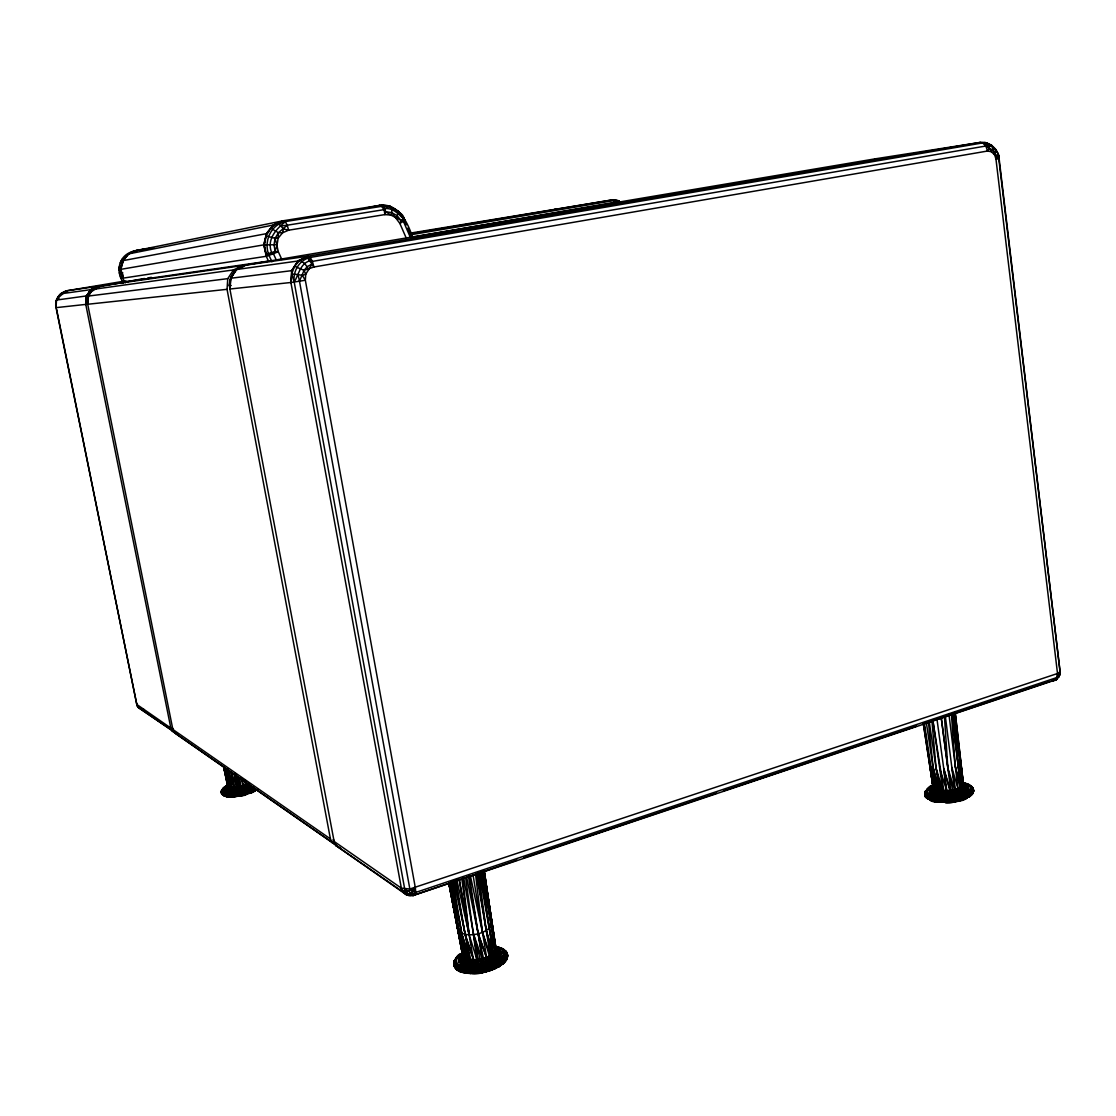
<?xml version="1.0" encoding="UTF-8"?>
<svg xmlns="http://www.w3.org/2000/svg" width="1116" height="1116" viewBox="0 0 1116 1116"><rect width="100%" height="100%" fill="white"/><g stroke="black" fill="none" stroke-linecap="round" stroke-linejoin="round"><path stroke-width="1.5" d="M931.818 774.337C933.367 773.374 934.706 798.121 929.196 790.491L933.576 786.613M926.42 790.798C926.88 786.864 937.175 781.814 926.475 790.463L926.42 792.374C938.193 801.246 958.644 799.014 970.069 789.835L972.496 791.105L973.013 793.002L968.744 796.74L971.98 794.508L973.696 790.881L972.078 788.161L970.753 789.919C959.676 797.842 943.997 798.958 931.009 795.345C925.889 798.414 932.683 803.157 936.673 801.679C931.707 800.646 922.946 798.624 925.024 791.663L927.145 790.351C929.419 788.105 931.902 784.45 929.391 788.761M455.956 960.36C455.063 954.333 466.893 950.009 455.635 959.69L455.551 962.257C466.293 973.25 485.781 967.279 497.875 960.806L500.345 963.359L500.247 965.954C494.541 968.73 470.785 979.318 468.957 970.181C469.445 964.517 478.122 969.065 481.707 966.609C490.133 964.196 502.27 962.578 505.004 952.897L503.065 948.823L495.211 946.773M969.051 784.618L967.851 784.59C960.402 782.525 969.971 783.041 970.502 786.473L972.831 788.873L973.501 791.495L971.855 786.585L962.564 782.86M125.285 282.85C119.286 273.825 119.189 260.753 128.591 253.904L273.42 225.014L277.814 222.754L381.546 206.362L382.272 205.204L390.628 206.404L391.953 209.585L391.744 212.598L399.863 223.437L405.108 220.298C399.263 215.151 393.962 207.729 384.867 208.566L383.513 209.724L287.231 225.209L278.428 232.742C278.107 239.814 277.326 247.794 273.448 253.778L266.278 256.289L123.011 278.149C116.985 267.296 124.253 252.356 136.654 250.528L283.464 220.717L379.482 205.4C398.328 202.512 408.107 222.991 412.711 237.82M966.847 798.121C962.494 797.8 943.006 809.016 944.387 798.679C945.001 794.592 935.738 797.452 938.877 801.651C942.322 802.404 975.105 803.157 964.88 793.49M483.842 870.187L496.09 949.06L493.467 954.85C484.888 959.899 471.315 964.182 462.931 957.123L448.925 883.872M455.202 880.831L469.738 959.383L468.887 964.866L467.702 966.275L465.498 965.898M930.033 800.102C948.405 805.208 923.127 799.195 924.955 795.638L925.024 791.663L928.554 788.468M925.778 796.671L927.201 798.526L925.29 796.21L924.843 792.276L924.969 793.727C937.858 804.12 960.039 801.33 972.845 791.704L973.529 789.584M925.387 791.146L924.969 793.727M972.692 788.51L972.022 790.574C959.76 799.991 940.704 801.26 926.74 795.01L925.875 790.728M453.863 965.424L456.625 969.609L462.666 971.938C457.239 972.078 452.357 966.554 454.1 961.183L456.653 957.249L460.601 954.459L455.844 958.253M503.065 948.823L506.092 951.348L507.431 954.529C498.699 970.892 467.548 977.63 454.003 963.945L454.463 960.555M453.961 962.62L454.505 966.735L454.1 961.183L459.374 954.836L462.708 952.729M457.937 956.872L454.979 960.053L454.896 962.69L459.011 967.53C474.705 971.38 498.545 969.218 506.455 953.413L505.534 950.888L503.4 950.623L498.113 947.107L495.03 946.842M463.14 952.576L456.179 957.681L453.933 961.894L453.835 964.684L455.426 967.14L463.224 970.404L464.675 972.971L479.141 972.817M382.272 205.204L383.653 206.293L384.867 214.593L390.851 215.053L403.476 221.526L410.409 237.485M125.968 280.855L67.602 290.648C59.859 291.974 54.154 299.897 56.051 307.653L136.78 704.419L138.384 707.558L176.537 733.547L138.384 707.558L136.78 704.419L56.595 309.285M333.335 839.692L333.824 841.255L401.355 888.155L409.851 888.992L1057.229 673.604L1058.931 676.84L1054.927 680.397L1051.9 680.83L1056.531 679.574L1059.837 674.957L1059.991 670.911L999.127 158.653C998.429 149.167 989.599 141.09 979.974 142.457L308.058 256.192L297.986 261.018L291.695 270.658L290.899 282.488L401.355 888.155L403.587 892.786L407.856 895.297L336.865 846.221L334.591 843.919L333.335 839.692L335.916 845.523L405.973 894.488L409.195 895.757L412.794 895.604L1056.531 679.574L1057.828 676.17L995.988 159.309L992.124 145.54L987.632 143.769L990.115 146.182M136.78 704.419L170.832 728.078L172.296 730.715L175.728 733.31L172.534 731.412L170.832 728.078L85.779 304.473L86.281 296.326L90.787 289.658L94.372 287.663L144.466 278.484M222.837 793.183L222.265 794.341L226.45 796.21C224.525 796.029 221.247 795.094 221.917 792.569M254.839 790.895C243.93 794.383 256.889 793.099 254.866 788.956C246.008 790.016 233.3 796.517 222.809 792.569L222.14 789.668L225.097 787.715M252.035 787.115L249.245 784.994L237.345 788.524L229.505 788.524L227.678 786.348L223.786 767.459L225.697 768.798L229.477 786.92L228.906 790.058L226.632 791.397L224.79 789.165L228.208 786.041C215.918 796.322 249.579 789.975 252.69 786.752C244.432 790.198 233.16 794.759 224.804 790.058C234.792 780.991 218.722 787.031 221.847 793.992M56.511 300.051L86.895 295.88L88.485 296.2L87.69 304.194L56.051 307.653L56.511 300.051L60.752 293.815L66.025 291.095L67.016 291.736L67.602 290.648L98.069 286.282L99.184 287.203L94.372 287.663L89.838 291.039L86.895 295.88L85.918 301.529L87.69 304.194L172.854 729.473L174.57 732.835L336.46 845.468L174.57 732.835M85.779 304.473L86.281 296.326L90.787 289.658L98.069 286.282M242.73 265.552L99.882 286.017L92.572 289.421L88.052 296.103L87.55 304.277L227.05 289.323L227.748 278.651L233.495 269.933L242.73 265.552L874.958 158.877L979.974 142.457L986.098 143.504M234.318 272.555L234.388 271.453L240.149 267.031L245.855 265.106L308.058 256.192L310.234 257.433L312.382 261.395L313.931 267.003L304.04 270.365L294.526 266.278L291.708 274.006L290.899 282.488L230.091 289.002C227.636 280.786 232.588 271.118 240.149 267.031L243.079 266.808M1054.927 680.397L1056.894 677.761L1057.229 673.604L1060.2 672.85L998.792 158.793L991.315 151.692L987.297 143.42L985.233 142.485L310.234 257.433L306.858 256.708L297.986 261.018L236.578 269.514L230.607 277.814L230.091 289.002L229.324 285.236L230.803 278.261L236.578 269.514L245.855 265.106M476.923 966.303L469.501 968.046L475.625 967.446L476.072 973.194L482.74 972.468L494.193 968.814L504.069 963.094L504.279 960.43L502.088 958.323L497.875 960.806L503.553 955.505L504.153 950.511L501.795 948.544L497.555 947.317M225.823 774.727L224.093 766.497L227.971 785.371L223.019 788.482L222.544 790.7L223.605 791.76C237.359 794.662 221.582 789.152 225.251 795.931C225.795 799 265.259 792.193 233.132 796.657C213.588 793.643 253.89 789.5 254.281 788.008M929.349 792.221C940.23 800.172 956.914 796.629 967.725 790.072L967.544 786.222L962.257 784.353L967.544 786.222L968.423 788.733L967.321 790.519L964.545 789.472L962.759 787.031L954.891 712.064M452.106 882.393L466.502 958.686L465.735 963.108L463.531 965.368L462.652 965.047M997.313 155.375L998.583 155.961L995.988 159.309C1004.149 158.639 993.561 145.596 988.804 145.512L312.382 261.395L311.978 264.199L307.444 266.473L304.04 270.365L305.728 274.285L305.338 280.214L415.333 887.736L414.831 895.102L412.794 895.604L517.001 860.143M455.426 967.14L463.293 969.595L463.224 970.404L458.662 969.846L455.454 967.893L455.914 965.647L457.727 964.182L461.661 966.33L469.822 967.614L464.228 967.516L463.489 968.814L463.293 969.595L468.943 970.99M153.576 247.891C142.722 249.998 126.722 248.826 121.072 261.005C117.361 268.119 119.384 276.601 123.374 283.143M119.3 266.654L119.119 270.658M226.45 786.236L221.526 790.533C221.191 800.158 236.257 796.168 241.991 795.429M968.59 785.022L971.394 787.966L970.069 789.835L970.613 786.124L972.078 788.161L971.422 790.184C959.286 799.084 938.151 802.111 925.82 792.695L926.74 798.093M266.278 256.289L264.562 245.074L266.375 233.662L273.42 225.014L283.464 220.717L285.347 221.749L287.231 225.209L288.598 230.203L282.557 232.798L278.428 232.742L270.769 228.138L266.138 235.922L263.808 244.864L266.278 256.289L268.454 261.046M249.245 784.994L248.91 784.255L246.762 786.11L237.262 787.701L229.575 787.715L224.33 768.24L228.236 787.157L227.427 789.43L225.432 790.812M1051.9 680.83L1054.787 680.007L1056.852 677.872L1059.991 670.911L1059.572 675.152L1058.247 674.999M458.564 960.792L460.503 963.875L461.494 963.387L463.712 960.834L464.144 957.556L449.901 883.035M932.502 800.646L930.535 800.353L945.308 802.306L934.092 801.302L933.408 798.414L934.748 796.433L930.451 795.61L927.215 792.5L927.145 790.351M137.519 706.47L136.822 703.568L137.519 706.47L141.537 709.134L138.384 707.558M225.111 788.524L227.148 787.464L227.971 785.371C231.793 789.807 243.093 785.831 248.715 783.488L243.581 786.334L237.136 786.92L234.527 773.709M464.2 972.789C499.773 971.952 447.823 977.658 460.587 965.926L457.03 964.517L456.374 959.509M450.864 881.905L463.07 956.454L462.345 959.23L459.122 962.438M458.843 961.908L458.662 959.62L461.536 958.198L462.694 954.292L462.931 957.123C473.672 962.243 487.887 959.049 496.355 950.985L484.218 871.568M946.912 796.461L943.717 768.436L952.101 796.001M233.439 274.034L230.803 278.47L229.882 288.932L334.591 843.919M278.428 232.742L275.122 238.322L273.992 244.864L275.206 251.477L278.261 251.63L281.86 259.526M226.018 786.306C217.955 789.933 230.008 794.006 223.605 791.76C219.015 800.046 252.076 792.96 255.076 790.016L236.969 794.843L236.983 792.081L225.725 792.5L228.571 792.541M459.011 967.53L455.914 965.647L454.365 963.275L454.979 960.053M229.784 791.928L231.626 788.008L227.79 769.077L234.123 787.212L233.16 791.928M365.839 208.092L379.482 205.4L389.414 206.181L398.663 211.552L396.18 218.206M933.171 781.605L932.892 787.924L929.196 790.491M221.526 790.533L222.502 794.201L221.526 793.56L222.977 795.136L229.938 796.671L226.032 796.419M506.218 954.822L506.706 952.632L507.682 955.98L505.939 958.281M273.42 225.014L266.375 233.662L263.808 244.864L266.264 254.309L269.054 255.48L271.941 261.8M122.927 274.578L123.011 278.149L120.988 269.319L122.983 260.642L128.591 253.904L136.654 250.528L153.492 247.822M270.769 228.138L277.814 222.754L283.464 228.878L282.557 232.798L278.316 238.001L275.122 238.322L266.138 235.922M172.534 731.412L172.827 728.511L170.832 728.078M503.609 963.513C506.259 961.476 510.43 954.11 505.004 952.897L503.553 955.505C516.485 957.5 487.329 973.752 504.069 963.094M66.025 291.095L57.99 297.902L59.134 298.949M501.642 954.682L501.475 951.808L497.499 948.781M506.413 960.165L507.654 955.24L505.534 950.888M463.293 969.595C478.192 970.767 500.052 969.148 507.027 953.915L506.497 951.934L507.682 955.98L506.566 954.124M250.765 792.932L251.226 791.174L249.677 788.831L253.471 787.422L249.831 788.761M934.008 785.636L933.06 786.069L933.213 788.342C941.527 794.132 954.417 792.095 962.759 787.031L963.359 783.711L955.17 712.496M227.873 786.138L226.813 788.538L227.427 789.43C235.03 791.83 243.525 789.11 250.793 786.696M458.843 959.007L462.568 954.682M379.482 205.4L383.653 206.293L385.759 211.747L384.867 214.593L288.598 230.203L283.464 228.878M236.969 794.843L237.666 796.294L233.091 796.726L232.393 793.183L241.377 791.286L242.186 795.415L246.776 794.229L245.701 790.17M401.355 888.155L403.532 891.991L405.889 892.13L415.333 887.736L415.696 892.437L414.831 895.102L412.99 895.004M970.041 795.638L972.008 792.792L971.38 794.759C964.266 800.981 954.096 801.972 945.015 802.446M966.679 784.464L972.664 787.589L972.496 791.105C959.844 800.465 937.831 803.213 924.787 794.355L926.406 795.61M134.213 252.258L134.59 251.1L135.873 251.77L136.654 250.528M239.689 268.426L240.149 267.031M406.126 237.82L399.863 223.437L401.146 220.675L397.115 215.723L391.744 212.598L390.851 215.053L385.759 211.747L381.546 206.362M308.058 256.192L297.986 261.018L291.695 270.658L291.708 274.006L298.084 274.634L299.479 281.204L409.851 888.992L415.403 891.126L414.05 895.325L408.038 894.335L404.731 889.145L294.192 282.041C298.949 274.369 300.162 263.236 310.36 260.614L312.382 261.395M290.899 282.488L299.479 281.204L304.04 270.365M121.421 266.347L123.178 261.618M56.051 307.653C55.13 302.576 56.818 296.786 61.24 293.396L61.31 294.261M414.943 893.763L410.479 893.023L408.888 891.391L409.851 888.992M930.814 793.769L933.255 792.248L934.315 788.58L924.327 723.391M403.587 892.786L404.731 889.145L408.888 891.391M495.239 948.642L497.359 950.916L497.624 952.771C490.733 962.815 472.152 966.763 462.345 959.23L463.6 954.431L461.536 958.198L461.703 960.151C471.929 968.032 491.347 963.917 498.531 953.427L498.252 951.488L494.751 947.749L496.09 949.06M120.291 262.818L122.049 259.289M237.052 791.551L237.136 786.92M241.907 793.936L228.083 794.829L222.461 793.657L221.331 792.5L222.614 789.375L227.776 785.427M485.46 964.74L498.099 959.049L501.795 954.068L497.624 952.771L496.076 949.953L481.763 872.796M496.355 950.985L493.467 954.85L495.351 957.681L498.099 959.049M504.167 953.775L505.004 952.897L504.223 952.938L504.153 950.511L504.181 951.237M492.295 924.955L484.177 870.466L492.295 924.955C485.348 934.427 467.73 938.138 458.076 931.19L449.343 884.067M489.101 970.934L487.706 965.159L481.777 967.028L482.74 972.482L488.696 970.794M953.692 713.417L958.072 765.13L962.759 787.031L963.861 785.162L962.745 782.776L966.414 783.948L963.289 783.334M464.228 954.431L461.843 956.663L460.88 960.932C471.622 969.232 492.03 964.908 499.563 953.873L499.27 951.836L494.904 948.823L496.62 948.474L499.689 949.897L496.746 949.856M506.273 956.761L507.431 954.529M933.52 795.052L935.585 793.337L936.422 789.57L926.252 722.052M955.115 711.743L963.401 784.715L960.904 788.37L964.112 792.011L967.321 790.519M958.002 795.708L955.854 796.503L960.639 795.01L961.42 795.694L961.978 800.046L956.496 801.372L955.631 796.21L950.232 797.298L950.874 802.125L944.847 802.237M460.503 963.875L467.702 966.275L472.765 966.54L473.84 961.839L459.164 879.255L469.139 934.636L476.825 959.383L478.108 960.36C484.93 961.225 493.607 958.365 496.885 951.948L494.751 947.749M298.084 274.634L302.241 275.345L305.728 274.285L311.978 264.199L306.858 256.708M89.168 295.07L91.233 291.681L97.943 287.635M994.426 154.719L996.393 150.995L996.058 149.753L990.408 144.759M968.423 788.733L965.493 787.938L963.861 785.162L964.698 787.296C957.04 794.857 941.527 796.099 932.599 790.156L933.436 787.296L931.986 790.923C941.304 797.145 957.514 795.847 965.493 787.938L962.634 783.948L968.353 787.436L966.289 791.397L958.226 794.815L943.09 796.489L931.386 794.118L931.721 793.448L929.182 791.802L933.59 787.045L932.795 787.017M951.446 714.714L955.282 766.343L960.904 788.37L961.741 786.752L958.072 765.13L959.983 763.804L964.057 786.515C956.649 793.825 941.653 795.024 933.018 789.277L933.088 787.017M503.888 962.118L506.901 958.142M972.008 792.792L971.38 794.759L968.744 796.74M222.795 788.928L221.359 793.044L221.4 791.063L223.8 787.882M933.827 786.515L931.079 789.988L931.218 791.537C940.997 798.08 958.044 796.726 966.414 788.398L966.177 786.85L964.489 785.887M1058.931 676.84L415.696 892.437M618.264 202.554L615.906 202.191L412.808 237.192M941.848 796.447L942.867 790.616L932.753 719.597L943.829 790.658L951.083 792.248M228.11 784.339L226.52 778.019M463.21 955.324L459.931 957.151M506.929 958.867L502.367 963.805M997.327 156.798L992.877 149.949L989.543 148.484L987.465 151.037L313.931 267.003L311.978 264.199M461.787 955.296L457.672 957.207L454.365 963.275M247.571 784.032L246.483 785.343L248.91 788.524M401.146 220.675C410.311 216.099 391.883 208.594 389.414 206.181L385.996 206.851M294.526 266.278L299.827 260.237L304.654 263.474L308.881 269.444M992.877 149.949L991.315 151.692L987.465 151.037L986.042 146.391L983.294 143.253L979.974 142.457M224.302 787.77L223.144 789.221M926.74 795.01L928.4 793.908M276.322 260.098L273.448 253.778L271.69 252.69C266.431 239.703 275.959 229.143 285.347 221.749C270.449 224.665 263.376 242.074 269.054 255.48M222.14 789.668L221.693 791.453L222.809 792.569M227.58 786.836L228.738 785.692M251.421 786.989L241 790.03L230.775 791.035L226.227 789.096L228.348 786.264L225.376 788.175L224.734 789.779M969.888 796.531L972.817 793.615L973.696 790.881L972.831 788.873M463.433 954.668L460.936 957.026L459.918 961.532C471.217 970.278 492.742 965.731 500.679 954.096L500.359 951.948L495.755 948.767M500.247 965.954L491.528 969.86M461.843 956.663L463.865 954.864M224.553 795.373L223.786 794.215M970.613 788.635L971.394 787.966M933.06 786.069L933.213 788.342L923.922 722.987M971.98 794.508L973.013 793.002C961.295 802.334 943.717 803.074 929.614 799.698M477.146 873.368L490.259 955.603L486.785 958.281L489.505 963.485L472.765 966.54M246.664 794.327L251.002 792.792M250.626 792.862L256.68 789.668M937.287 795.973L938.821 794.118L939.337 790.254L929.154 721.006M504.488 961.155C491.779 971.004 474.412 973.403 458.871 970.543L455.454 967.893L455.677 968.59C470.394 977.49 491.793 972.371 504.53 961.88C493.188 970.99 477.899 972.943 463.796 972.413M494.597 968.911L504.39 962.536M1059.572 675.152L1057.229 673.604L1059.809 672.264M470.115 973.543L470.826 973.25L464.675 972.971M473.058 875L486.562 957.193L482.544 959.537L480.131 958.909L478.108 960.36L478.359 966.135L481.205 965.689M943.717 768.436L949.772 790.393L950.916 791.244L957.988 788.607L951.795 767.334L955.505 789.361L954.766 790.56L957.054 795.094M926.587 789.584L933.687 785.58M235.378 773.555L240.289 786.348L246.762 786.11C241.405 789.5 233.941 790.672 227.859 788.719L227.273 787.868M872.419 160.467L875.279 159.03M250.472 792.918L257.629 789.207M954.152 713.096L962.55 786.082L954.766 790.56L950.776 790.281L950.916 791.244M459.108 955.352L461.396 953.999M969.399 790.63L970.753 789.919L968.088 791.718L970.32 793.197L972.845 791.704M246.762 786.11L244.013 787.729L240.61 787.938L238.712 778.089M496.341 960.262L494.304 961.42L490.914 957.765L482.461 932.209L470.464 876.172M963.527 799.321L970.334 796.196M254.099 791.286L257.308 789.542M925.82 792.695L927.103 792.207M962.871 794.285L961.029 795.276L968.716 791.872L966.763 792.555M227.148 791.551L239.075 791.23L247.989 787.966M964.949 792.262L954.626 795.596L939.491 796.266L929.921 793.03L929.963 789.165L932.139 788.398M460.294 954.264L463.321 952.687M500.01 962.634L504.279 960.43M225.362 786.822L228.641 785.162M225.181 787.226L228.501 785.552M490.538 964.224L487.971 965.521L498.447 961.029L495.853 961.936M233.37 796.754L229.561 796.796M967.405 797.577L966.038 798.554M939.742 802.264L941.751 802.223M134.59 251.1L128.27 254.141L123.764 260.042L123.541 259.344M498.866 958.421L504.306 955.561L501.391 958.184L502.088 958.323L493.188 961.964M67.602 290.648L60.752 293.815L90.787 289.658M465.191 972.943L467.311 972.971M248.91 784.255L246.483 785.343L245.687 781.256M249.691 785.678L244.069 787.868L240.61 787.938L241.14 790.826M241 790.03L250.207 786.25M254.615 788.454C244.739 792.625 233.188 796.14 222.572 793.099L221.442 791.955L222.461 793.657M236.885 794.285L246.636 792.151L254.866 788.956M251.226 791.174L255.02 789.486L251.086 790.63M255.006 790.491C245.785 794.676 235.392 797.187 225.251 795.931M253.471 787.422L236.899 792.332L241.196 791.328M253.89 787.659L241.488 791.858L225.041 793.35M930.172 786.808L934.148 785.092M929.795 787.129L933.841 785.371M929.391 788.133L932.167 786.933M496.843 967.558L499.396 966.456M946.884 791.607L950.776 790.281M962.759 787.031L964.057 786.515M933.59 787.045L930.381 788.719M223.074 790.505L223.158 792.123L228.487 793.239M484.497 966.024L475.486 967.879L478.15 967.181M277.814 222.754L283.464 220.717M488.92 970.962L494.932 968.827M961.281 800.046L966.484 798.428M468.915 966.4L464.228 967.516L459.973 966.303L461.661 966.33M456.291 962.006L455.551 962.257L457.727 964.182M275.206 251.477L266.264 254.309M247.529 787.464L240.889 789.43M251.17 792.527L237.373 796.085L228.836 796.615M523.599 857.925L716.765 793.183M723.363 790.965L916.515 726.209M926.42 722.889L1050.24 681.388M485.488 971.659C465.916 974.101 504.711 972.106 493.216 963.178M956.496 801.372L958.644 800.744M231.431 789.626L234.276 788.831L229.491 786.92L225.697 768.798L231.626 788.008L230.426 787.101L225.697 768.798M952.478 796.712L944.527 797.605L946.703 797.215M942.95 791.593L946.773 790.63L937.022 719.527M226.492 796.447L229.38 796.643M1054.787 680.007L1056.531 679.574M501.126 948.712L502.465 948.586L504.878 950.609L505.771 953.064C497.401 968.786 471.677 972.343 456.402 965.019M493.928 955.896L490.496 956.691L490.259 955.603M237.666 796.294L242.186 795.387M122.983 260.642L266.375 233.662M256.415 789.849L254.239 791.37M953.134 801.734L950.874 802.153L956.663 801.316M484.065 965.089L482.782 960.681C476.379 961.699 467.66 963.68 462.763 958.198L462.596 956.384M242.005 794.452L232.421 795.847L222.67 794.718M120.988 269.319L263.808 244.864L276.782 244.753L278.261 251.63L273.448 253.778L268.565 253.681M476.448 973.333L482.712 972.259M121.142 273.239L122.886 272.946M931.665 800.339L928.414 798.944M410.967 233.021L611.917 199.959L618.027 200.531L621.389 202.763M147.912 277.912L151.344 277.326M410.855 233.746L611.917 199.959L618.138 200.81L620.677 202.261M444.14 228.361L447.558 227.79M450.99 227.204L454.421 226.632M497.276 219.434L500.707 218.862M504.139 218.276L507.557 217.704M409.628 234.96L613.744 200.629L618.948 201.243L619.45 202.735M299.479 281.204L305.338 280.214L302.241 275.345M236.634 792.137L228.78 792.848L232.323 792.555M122.899 282.153L271.704 260.656M938.877 801.651L950.832 801.539L962.397 799.377L970.641 795.708L970.32 793.197M92.572 289.421L233.495 269.933M501.475 951.808L499.27 951.836L496.634 950.148M88.052 296.103L227.748 278.651M230.803 278.261L291.695 270.658M281.483 225.906L287.231 225.209M966.596 785.483L963.024 784.395L968.172 787.003M941.095 797.201L934.315 796.726L936.017 796.671M945.168 802.46L947.372 802.251M470.478 973.501L472.933 973.264M946.773 790.63L949.772 790.393M405.973 894.488L410.479 893.023L415.333 887.736L410.883 895.437L405.973 894.488L403.532 891.991M172.296 730.715L173.705 730.645L172.827 728.511M85.918 301.529L87.578 301.473M141.411 709.357L143.825 709.344M234.96 773.639L238.698 786.654L243.804 787.115L245.185 789.793M923.323 723.489L933.046 787.073C935.933 791.244 942.364 790.337 946.759 790.63L939.7 768.45M501.823 952.911L504.223 952.938L501.154 951.292M950.832 801.539L933.492 800.395L929.154 798.554L938.514 799.837L929.154 798.554L926.238 796.922M227.678 786.348L229.575 787.715L228.236 787.157M971.855 786.585L973.71 790.226L973.013 792.36C960.29 801.553 937.956 805.166 924.955 795.638M931.846 795.652L930.451 795.61L933.925 797.187M929.642 763.972L933.213 788.342L943.829 790.658M987.297 143.42L983.294 143.253L988.804 145.512M938.682 801.148L933.743 800.911L929.321 799.168M475.876 972.817L459.234 971.101M944.373 799.349L950.595 799.726M557.819 208.999L555.196 208.831L558.167 209.222M228.292 795.889L232.602 796.266M231.249 285.529L229.324 285.236M468.957 970.181L475.444 970.808M500.652 956.538L496.676 954.794L495.169 951.85L489.31 928.777L479.294 872.642M940.049 802.111L930.535 800.353M458.313 964.67L457.03 964.517L459.443 966.861M228.124 794.257L232.212 794.773M385.759 211.747L391.744 212.598M383.653 206.293L391.563 207.423L398.663 211.552M933.353 799.781L938.57 800.521M938.556 799.14L944.401 800.06M494.165 946.452L499.187 947.303L503.944 949.8M225.655 792.123L222.544 790.7L223.744 791.3M962.187 782.679L965.591 783.32M464.116 972.385L460.936 971.729L455.677 968.59M613.66 199.862L614.874 200.601L615.362 202.972L613.66 199.862L618.138 200.81L620.691 202.959M224.972 795.513L228.529 796.308M927.926 788.51L926.42 792.374L927.773 794.132L931.009 795.345M934.762 788.859L930.925 766.469L936.422 789.556L939.337 790.254L933.088 767.431L928.526 723.001M458.662 969.846L463.28 971.171M458.871 970.543L463.475 971.855M231.528 787.212L237.262 787.701M929.14 797.884L933.325 799.098M224.846 793.881L228.083 794.829M451.492 881.738L461.801 933.799L469.738 959.383L473.784 960.681L476.825 959.383L465.763 878.557M611.917 199.959L613.744 200.629M970.027 785.301L965.507 783.641M455.454 967.893L458.62 969.079M498.113 947.107L503.567 949.228M229.505 788.524L227.566 787.129L227.859 788.719M89.838 291.039L91.233 291.681M929.963 796.029L933.618 797.759M961.448 793.825L959.495 792.29L957.988 788.607L948.921 713.961M970.502 787.129L972.664 787.589M453.012 880.942L461.801 933.799L468.009 959.09L469.85 960.471L466.488 958.686L459.401 932.683L449.357 883.495M469.85 960.471L466.502 958.686L459.401 932.683L462.931 957.123M55.8 302.283L56.246 307.57M970.334 785.845L973.18 788.998M335.916 845.523L339.892 847.867L335.916 845.523L333.824 841.255M986.042 146.391L989.543 148.484M456.081 969.162L460.308 971.715M459.722 971.506L457.267 969.86L457.992 969.93L456.514 967.656M172.854 729.473L330.42 838.897L332.498 843.138M223.367 795.457L222.768 794.55L224.372 795.708M968.465 784.52L972.329 787.031M970.502 786.473L972.845 788.217M618.948 201.243L618.138 200.81M94.372 287.663L95.46 288.514M987.632 143.769L989.962 145.596M459.401 932.683L466.586 959.788L462.861 956.049L448.855 883.3M466.586 959.788L463.07 956.454M228.152 786.362L223.786 767.459L227.678 785.79L229.575 787.715M494.472 946.731L496.118 949.228M962.229 783.125L963.624 785.65L963.401 784.715M137.645 705.577L139.263 708.2M222.07 791.021L223.158 792.123M222.768 794.55L223.856 795.652M933.813 791.425L935.585 793.337M464.089 959.746L466.195 962.048M221.526 793.56L222.977 795.136M962.745 782.776L963.624 785.65L957.082 733.644M924.773 795.01L927.773 798.819M402.583 217.606L398.105 210.771M614.874 200.601L615.906 202.191M503.79 951.25L501.823 949.144M403.713 217.69L406.405 224.888M407.8 228.083L411.957 237.666M120.319 276.573L121.114 278.442M963.861 785.162L964.698 787.296M240.414 777.643L243.804 787.115M463.586 877.176L478.108 960.36L473.589 934.301L482.782 960.681M244.585 779.875L246.287 784.562L243.581 786.334L241.084 786.166L239.145 777.992M475.528 874.065L482.461 932.209L489.38 956.035L486.785 958.281L478.122 933.464L466.558 876.688M486.562 957.193L486.785 958.281L478.122 933.464L469.39 876.074M455.76 879.631L465.121 934.469L473.784 960.681L470.659 959.467L453.835 880.663M465.121 934.469L473.63 959.565M231.542 772.328L236.355 787.017L234.318 773.737M244.097 780.056L245.604 784.827L243.581 786.334L242.186 778.94M121.504 273.169L122.997 277.856M291.708 274.006L294.192 282.041C292.755 271.174 299.311 260 310.234 257.433L310.36 260.614M461.801 933.799L469.724 959.383M931.846 719.96L936.073 768.115L942.853 790.616M476.462 874.093L486.269 930.605L493.467 954.85L496.076 949.953L495.839 948.209M478.527 872.67L486.269 930.605L493.467 954.85L481.177 872.852M473.589 934.301L480.131 958.909M275.122 238.322L276.782 244.753M224.33 768.24L229.087 786.808M458.327 931.079L459.15 934.357M933.088 767.431L938.542 790.114M227.79 769.077L232.128 787.24L234.248 788.008L231.138 772.356L234.123 787.212M963.443 784.311L963.22 783.39L963.624 785.65M486.269 930.605L491.821 954.71L490.496 956.691L493.188 953.789L480.466 871.931M955.282 766.343L960.109 787.729L958.184 789.57L958.002 788.607M456.695 879.241L469.139 934.636L462.624 877.65M952.729 789.975L947.847 768.045L941.193 717.421L950.776 790.281M936.073 768.115L941.039 790.491M240.289 786.348L240.442 787.129M119.314 272.653L119.719 274.634M462.512 952.199L448.981 883.858M929.754 765.297L934.315 788.58L936.477 790.533L936.422 789.556M495.95 950.427L491.361 926.852L483.549 870.243M449.371 885.002L462.861 956.049L449.009 883.565M227.05 289.323L330.42 838.897M224.093 766.497L227.608 785.566M482.363 958.435L482.544 959.537L483.423 958.17L478.122 933.464L482.335 958.449L468.441 876.297M403.085 219.168L403.476 221.526M923.378 723.977L933.213 788.342M493.258 934.985L492.058 923.225L496.076 949.953L495.169 951.85L482.935 871.722M492.058 923.225L495.588 947.805M954.822 716.472L955.282 719.918M955.952 725.065L956.412 728.497M461.94 879.478L469.139 934.636M945.392 716.667L954.766 790.56L947.847 768.045L944.471 716.835M925.011 793.56L925.29 796.21M962.271 777.782L960.681 761.112L961.099 767.599M454.184 963.331L454.505 966.735M998.583 155.961L998.792 158.793M458.997 955.993L459.039 956.691M961.406 772.467L961.713 777.35M453.933 961.894L454.003 963.945M248.45 788.328L241.084 790.505L248.45 788.328M960.695 787.422L958.184 789.57L960.709 787.408L952.101 714.421L960.709 787.408"/></g></svg>
